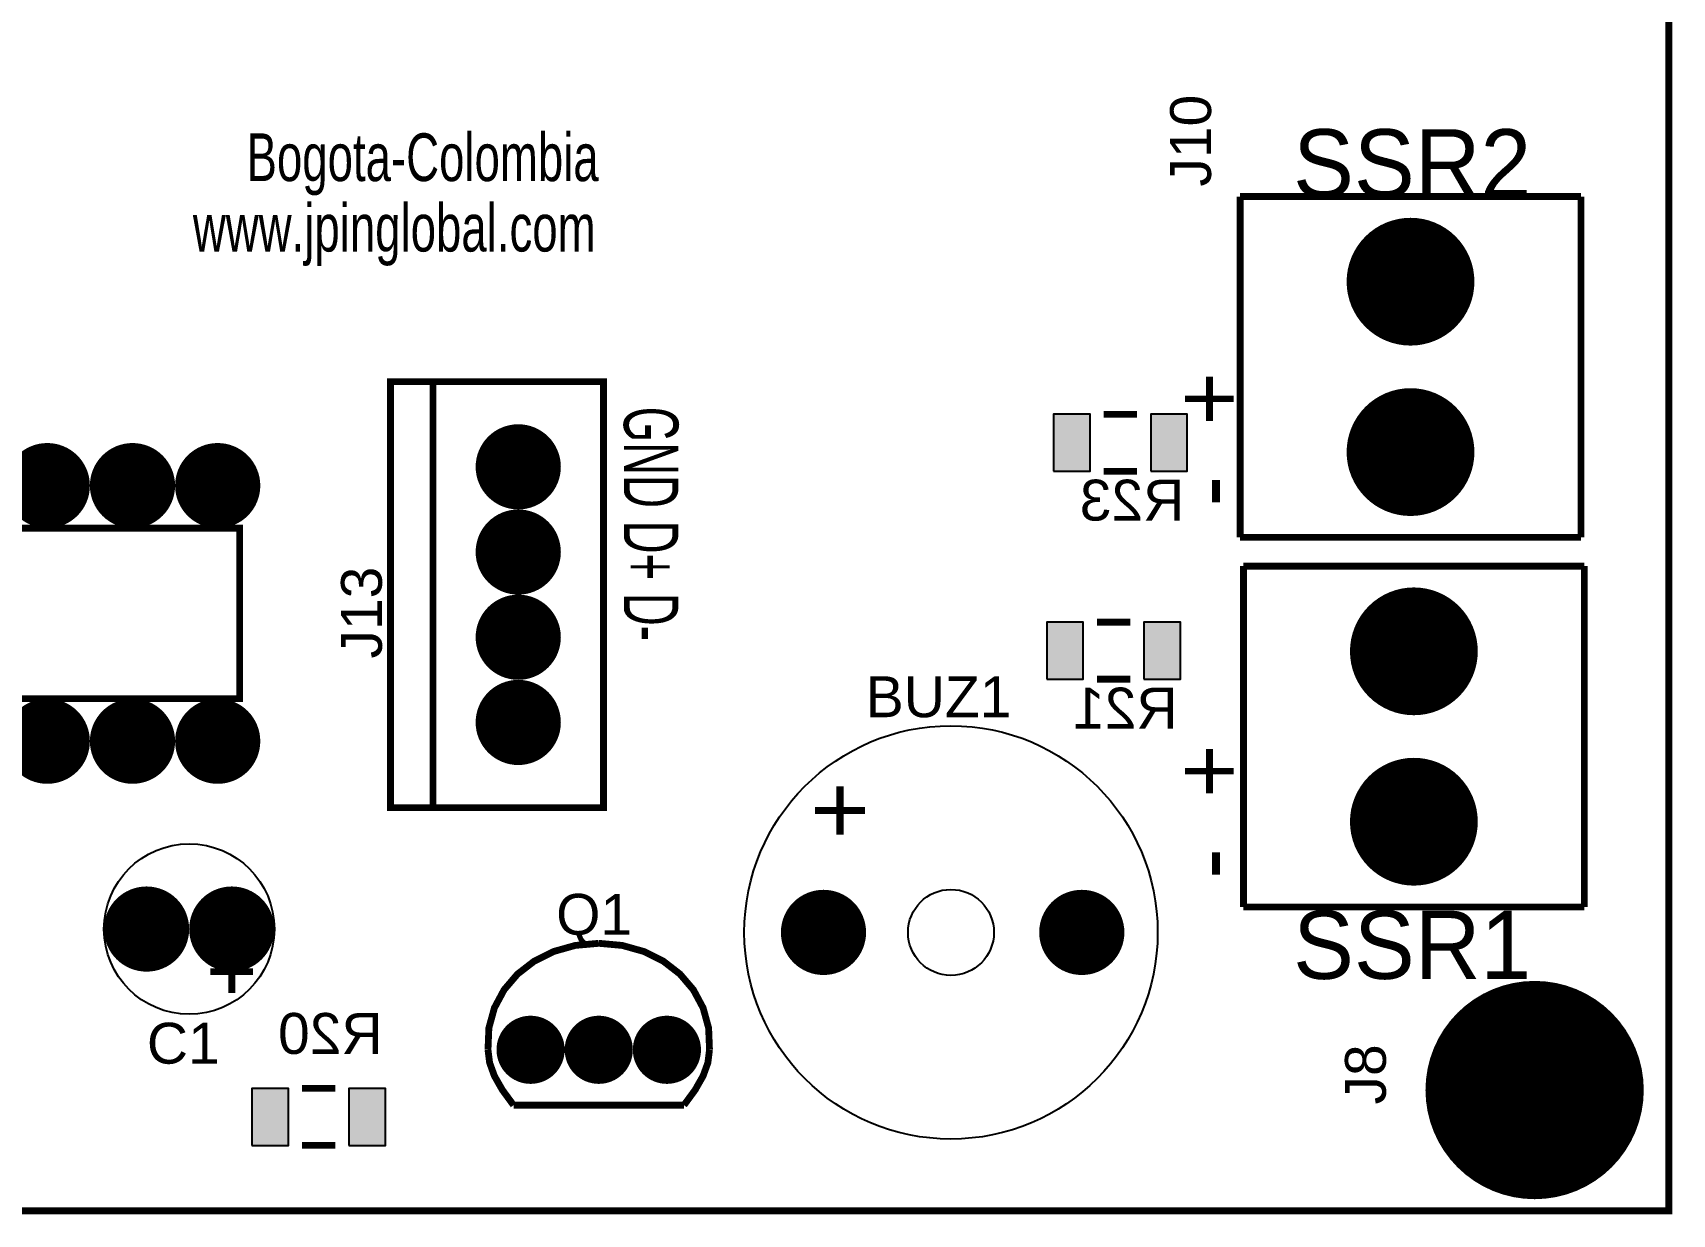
# Model space of a CAD drawing. Header units: inches. Extents: x -2.08 to 2.08, y -1.44 to 1.44.
# Drawn here: x 0.159 to 2.083, y -1.435 to -0.048 of the extents above; entities that cross this region are included whole.
import ezdxf

# ---------------------------------------------------------------- set-up
doc = ezdxf.new("R2010")
doc.units = ezdxf.units.IN
doc.layers.get('0').update_dxf_attribs({"linetype": 'CONTINUOUS'})

# ---------------------------------------------------------------- blocks, each defined once
blk = doc.blocks.new('RPAD')
blk.add_trace([(-0.5, -0.5), (-0.5, 0.5), (0.5, -0.5), (0.5, 0.5)])
blk = doc.blocks.new('EPAD')
at = {"const_width": 0.5}
blk.add_lwpolyline([(-0.25, 0, 1), (0.25, 0, 1)], format="xyb", close=True, dxfattribs=at)

msp = doc.modelspace()

# ---------------------------------------------------------------- linework, layer by layer
for points, const_width in [([(-2.07874, -1.431024), (2.07874, -1.431024), (2.07874, 1.431181), (-2.07874, 1.431181), (-2.07874, -1.431024)], 0.008), ([(-2.07874, -1.431024), (2.07874, -1.431024), (2.07874, 1.431181), (-2.07874, 1.431181), (-2.07874, -1.431024)], 0.008), ([(-2.07874, -1.431024), (2.07874, -1.431024), (2.07874, 1.431181), (-2.07874, 1.431181), (-2.07874, -1.431024)], 0.008), ([(1.975591, -0.240472), (1.575591, -0.240472)], 0.008), ([(1.575591, -0.240472), (1.575591, -0.640472)], 0.008), ([(1.975591, -0.240472), (1.575591, -0.240472)], 0.008), ([(1.575591, -0.240472), (1.575591, -0.640472)], 0.008), ([(1.975591, -0.240472), (1.575591, -0.240472)], 0.008), ([(1.575591, -0.240472), (1.575591, -0.640472)], 0.008), ([(1.975591, -0.240472), (1.975591, -0.640472)], 0.008), ([(1.975591, -0.240472), (1.975591, -0.640472)], 0.008), ([(1.975591, -0.240472), (1.975591, -0.640472)], 0.008), ([(0.578346, -0.957795), (0.828346, -0.957795), (0.828346, -0.457795), (0.578346, -0.457795), (0.578346, -0.957795)], 0.008), ([(0.578346, -0.957795), (0.828346, -0.957795), (0.828346, -0.457795), (0.578346, -0.457795), (0.578346, -0.957795)], 0.008), ([(0.578346, -0.957795), (0.828346, -0.957795), (0.828346, -0.457795), (0.578346, -0.457795), (0.578346, -0.957795)], 0.008), ([(0.628346, -0.957795), (0.628346, -0.457795)], 0.008), ([(0.628346, -0.957795), (0.628346, -0.457795)], 0.008), ([(0.628346, -0.957795), (0.628346, -0.457795)], 0.008), ([(1.415354, -0.495984), (1.454724, -0.495984)], 0.007874), ([(1.415354, -0.495984), (1.454724, -0.495984)], 0.007874), ([(1.415354, -0.495984), (1.454724, -0.495984)], 0.007874), ([(1.415354, -0.562913), (1.454724, -0.562913)], 0.007874), ([(1.415354, -0.562913), (1.454724, -0.562913)], 0.007874), ([(1.415354, -0.562913), (1.454724, -0.562913)], 0.007874), ([(-0.948622, -0.829843), (0.401378, -0.829843), (0.401378, -0.629843), (-0.948622, -0.629843)], 0.008), ([(-0.948622, -0.829843), (0.401378, -0.829843), (0.401378, -0.629843), (-0.948622, -0.629843)], 0.008), ([(-0.948622, -0.829843), (0.401378, -0.829843), (0.401378, -0.629843), (-0.948622, -0.629843)], 0.008), ([(1.975591, -0.640472), (1.575591, -0.640472)], 0.008), ([(1.975591, -0.640472), (1.575591, -0.640472)], 0.008), ([(1.975591, -0.640472), (1.575591, -0.640472)], 0.008), ([(1.579528, -0.674331), (1.979528, -0.674331)], 0.008), ([(1.579528, -1.074331), (1.579528, -0.674331)], 0.008), ([(1.579528, -0.674331), (1.979528, -0.674331)], 0.008), ([(1.579528, -1.074331), (1.579528, -0.674331)], 0.008), ([(1.579528, -0.674331), (1.979528, -0.674331)], 0.008), ([(1.579528, -1.074331), (1.579528, -0.674331)], 0.008), ([(1.979528, -1.074331), (1.979528, -0.674331)], 0.008), ([(1.979528, -1.074331), (1.979528, -0.674331)], 0.008), ([(1.979528, -1.074331), (1.979528, -0.674331)], 0.008), ([(1.40748, -0.740079), (1.44685, -0.740079)], 0.007874), ([(1.40748, -0.740079), (1.44685, -0.740079)], 0.007874), ([(1.40748, -0.740079), (1.44685, -0.740079)], 0.007874), ([(1.40748, -0.807008), (1.44685, -0.807008)], 0.007874), ([(1.40748, -0.807008), (1.44685, -0.807008)], 0.007874), ([(1.40748, -0.807008), (1.44685, -0.807008)], 0.007874), ([(1.579528, -1.074331), (1.979528, -1.074331)], 0.008), ([(1.579528, -1.074331), (1.979528, -1.074331)], 0.008), ([(1.579528, -1.074331), (1.979528, -1.074331)], 0.008), ([(0.692835, -1.242047), (0.69387, -1.216489), (0.700359, -1.192853), (0.711748, -1.171598), (0.727483, -1.15318), (0.747013, -1.138059), (0.769783, -1.126691), (0.795241, -1.119534), (0.822835, -1.117047)], 0.008), ([(0.692835, -1.242047), (0.69387, -1.216489), (0.700359, -1.192853), (0.711748, -1.171598), (0.727483, -1.15318), (0.747013, -1.138059), (0.769783, -1.126691), (0.795241, -1.119534), (0.822835, -1.117047)], 0.008), ([(0.692835, -1.242047), (0.69387, -1.216489), (0.700359, -1.192853), (0.711748, -1.171598), (0.727483, -1.15318), (0.747013, -1.138059), (0.769783, -1.126691), (0.795241, -1.119534), (0.822835, -1.117047)], 0.008), ([(0.952835, -1.242047), (0.951799, -1.216489), (0.94531, -1.192853), (0.933922, -1.171598), (0.918186, -1.15318), (0.898657, -1.138059), (0.875886, -1.126691), (0.850428, -1.119534), (0.822835, -1.117047)], 0.008), ([(0.952835, -1.242047), (0.951799, -1.216489), (0.94531, -1.192853), (0.933922, -1.171598), (0.918186, -1.15318), (0.898657, -1.138059), (0.875886, -1.126691), (0.850428, -1.119534), (0.822835, -1.117047)], 0.008), ([(0.952835, -1.242047), (0.951799, -1.216489), (0.94531, -1.192853), (0.933922, -1.171598), (0.918186, -1.15318), (0.898657, -1.138059), (0.875886, -1.126691), (0.850428, -1.119534), (0.822835, -1.117047)], 0.008), ([(0.392126, -1.175315), (0.392126, -1.125315)], 0.008), ([(0.392126, -1.175315), (0.392126, -1.125315)], 0.008), ([(0.392126, -1.175315), (0.392126, -1.125315)], 0.008), ([(0.417126, -1.150315), (0.367126, -1.150315)], 0.008), ([(0.417126, -1.150315), (0.367126, -1.150315)], 0.008), ([(0.417126, -1.150315), (0.367126, -1.150315)], 0.008), ([(0.692835, -1.242047), (0.694709, -1.257125), (0.700335, -1.272672), (0.709709, -1.289157), (0.722835, -1.307047)], 0.008), ([(0.692835, -1.242047), (0.694709, -1.257125), (0.700335, -1.272672), (0.709709, -1.289157), (0.722835, -1.307047)], 0.008), ([(0.692835, -1.242047), (0.694709, -1.257125), (0.700335, -1.272672), (0.709709, -1.289157), (0.722835, -1.307047)], 0.008), ([(0.952835, -1.242047), (0.95096, -1.257125), (0.945335, -1.272672), (0.93596, -1.289157), (0.922835, -1.307047)], 0.008), ([(0.952835, -1.242047), (0.95096, -1.257125), (0.945335, -1.272672), (0.93596, -1.289157), (0.922835, -1.307047)], 0.008), ([(0.952835, -1.242047), (0.95096, -1.257125), (0.945335, -1.272672), (0.93596, -1.289157), (0.922835, -1.307047)], 0.008), ([(0.474409, -1.287323), (0.51378, -1.287323)], 0.007874), ([(0.474409, -1.287323), (0.51378, -1.287323)], 0.007874), ([(0.474409, -1.287323), (0.51378, -1.287323)], 0.007874), ([(0.722835, -1.307047), (0.922835, -1.307047)], 0.008), ([(0.722835, -1.307047), (0.922835, -1.307047)], 0.008), ([(0.722835, -1.307047), (0.922835, -1.307047)], 0.008), ([(0.474409, -1.354252), (0.51378, -1.354252)], 0.007874), ([(0.474409, -1.354252), (0.51378, -1.354252)], 0.007874), ([(0.474409, -1.354252), (0.51378, -1.354252)], 0.007874)]:
    msp.add_lwpolyline(points, dxfattribs=dict(const_width=const_width))
for points in [[(1.356453, -0.562949), (1.399453, -0.562949), (1.399453, -0.495949), (1.356453, -0.495949), (1.356453, -0.562949)], [(1.470626, -0.562949), (1.513626, -0.562949), (1.513626, -0.495949), (1.470626, -0.495949), (1.470626, -0.562949)], [(1.348579, -0.807043), (1.391579, -0.807043), (1.391579, -0.740043), (1.348579, -0.740043), (1.348579, -0.807043)], [(1.462752, -0.807043), (1.505752, -0.807043), (1.505752, -0.740043), (1.462752, -0.740043), (1.462752, -0.807043)], [(0.415508, -1.354287), (0.458508, -1.354287), (0.458508, -1.287287), (0.415508, -1.287287), (0.415508, -1.354287)], [(0.529681, -1.354287), (0.572681, -1.354287), (0.572681, -1.287287), (0.529681, -1.287287), (0.529681, -1.354287)]]:
    msp.add_lwpolyline(points, close=True)
for centre, radius in [((1.775591, -0.340472), 0.03), ((1.775591, -0.540472), 0.03), ((0.728346, -0.557795), 0.01), ((0.175591, -0.579843), 0.01), ((0.275591, -0.579843), 0.01), ((0.375591, -0.579843), 0.01), ((0.728346, -0.657795), 0.01), ((0.728346, -0.757795), 0.01), ((1.779528, -0.774331), 0.03), ((0.728346, -0.857795), 0.01), ((1.23622, -1.104252), 0.242565), ((1.23622, -1.104252), 0.242565), ((1.23622, -1.104252), 0.242565), ((0.175591, -0.879843), 0.01), ((0.275591, -0.879843), 0.01), ((0.375591, -0.879843), 0.01), ((1.779528, -0.974331), 0.03), ((0.342126, -1.100315), 0.1), ((0.342126, -1.100315), 0.1), ((0.342126, -1.100315), 0.1), ((1.23622, -1.104252), 0.050418), ((1.23622, -1.104252), 0.050418), ((1.23622, -1.104252), 0.050418), ((0.292126, -1.100315), 0.025), ((0.392126, -1.100315), 0.025), ((1.086614, -1.104252), 0.01), ((1.389764, -1.104252), 0.01), ((0.742835, -1.242047), 0.025), ((0.822835, -1.242047), 0.025), ((0.902835, -1.242047), 0.025), ((1.92126, -1.289291), 0.01)]:
    msp.add_circle(centre, radius)

# ---------------------------------------------------------------- block references
for p, xscale, yscale in [((1.775591, -0.340472), 0.15, 0.15), ((1.775591, -0.340472), 0.12, 0.12), ((1.775591, -0.540472), 0.15, 0.15), ((1.775591, -0.540472), 0.12, 0.12), ((0.728346, -0.557795), 0.1, 0.1), ((0.728346, -0.557795), 0.08, 0.08), ((0.175591, -0.579843), 0.1, 0.1), ((0.275591, -0.579843), 0.1, 0.1), ((0.375591, -0.579843), 0.1, 0.1), ((0.175591, -0.579843), 0.08, 0.08), ((0.275591, -0.579843), 0.08, 0.08), ((0.375591, -0.579843), 0.08, 0.08), ((0.728346, -0.657795), 0.1, 0.1), ((0.728346, -0.657795), 0.08, 0.08), ((0.728346, -0.757795), 0.1, 0.1), ((1.779528, -0.774331), 0.15, 0.15), ((0.728346, -0.757795), 0.08, 0.08), ((1.779528, -0.774331), 0.12, 0.12), ((0.728346, -0.857795), 0.1, 0.1), ((0.728346, -0.857795), 0.08, 0.08), ((0.175591, -0.879843), 0.1, 0.1), ((0.175591, -0.879843), 0.08, 0.08), ((0.275591, -0.879843), 0.1, 0.1), ((0.275591, -0.879843), 0.08, 0.08), ((0.375591, -0.879843), 0.1, 0.1), ((0.375591, -0.879843), 0.08, 0.08), ((1.779528, -0.974331), 0.15, 0.15), ((1.779528, -0.974331), 0.12, 0.12), ((0.292126, -1.100315), 0.1, 0.1), ((0.392126, -1.100315), 0.1, 0.1), ((1.086614, -1.104252), 0.1, 0.1), ((1.389764, -1.104252), 0.1, 0.1), ((0.292126, -1.100315), 0.08, 0.08), ((0.392126, -1.100315), 0.08, 0.08), ((1.086614, -1.104252), 0.08, 0.08), ((1.389764, -1.104252), 0.08, 0.08), ((1.92126, -1.289291), 0.25622, 0.25622), ((1.92126, -1.289291), 0.23622, 0.23622), ((0.742835, -1.242047), 0.08, 0.08), ((0.742835, -1.242047), 0.06, 0.06), ((0.822835, -1.242047), 0.08, 0.08), ((0.822835, -1.242047), 0.06, 0.06), ((0.902835, -1.242047), 0.08, 0.08), ((0.902835, -1.242047), 0.06, 0.06)]:
    msp.add_blockref('EPAD', p, dxfattribs=dict(xscale=xscale, yscale=yscale))
at = {"xscale": 0.043, "yscale": 0.067, "rotation": 180}
for p in [(1.377953, -0.529449), (1.492126, -0.529449), (1.370079, -0.773543), (1.484252, -0.773543), (0.437008, -1.320787), (0.551181, -1.320787)]:
    msp.add_blockref('RPAD', p, dxfattribs=at)

# ---------------------------------------------------------------- texts
for s, height, rotation, width, p in [('J10', 0.048, 90, 1.041667, (1.541465, -0.228854)), ('J10', 0.048, 90, 1.041667, (1.541465, -0.228854)), ('J10', 0.048, 90, 1.041667, (1.541465, -0.228854)), ('GND D+ D-', 0.064, -90, 0.625, (0.852289, -0.487208)), ('GND D+ D-', 0.064, -90, 0.625, (0.852289, -0.487208)), ('GND D+ D-', 0.064, -90, 0.625, (0.852289, -0.487208)), ('J13', 0.048, 90, 1.041667, (0.568346, -0.782795)), ('J13', 0.048, 90, 1.041667, (0.568346, -0.782795)), ('J13', 0.048, 90, 1.041667, (0.568346, -0.782795)), ('J8', 0.048, 90, 1.041667, (1.746693, -1.30622)), ('J8', 0.048, 90, 1.041667, (1.746693, -1.30622)), ('J8', 0.048, 90, 1.041667, (1.746693, -1.30622))]:
    msp.add_text(s, height=height, rotation=rotation, dxfattribs=dict(width=width)).set_placement(p)
for s, height, width, p in [('Bogota-Colombia', 0.056, 0.714286, (0.409449, -0.22237)), ('Bogota-Colombia', 0.056, 0.714286, (0.409449, -0.22237)), ('Bogota-Colombia', 0.056, 0.714286, (0.409449, -0.22237)), ('www.jpinglobal.com', 0.056, 0.714286, (0.346457, -0.305047)), ('www.jpinglobal.com', 0.056, 0.714286, (0.346457, -0.305047)), ('www.jpinglobal.com', 0.056, 0.714286, (0.346457, -0.305047)), ('BUZ1', 0.048, 1.041667, (1.13622, -0.851687)), ('BUZ1', 0.048, 1.041667, (1.13622, -0.851687)), ('BUZ1', 0.048, 1.041667, (1.13622, -0.851687)), ('+', 0.08, 1.125, (1.070866, -0.999764)), ('+', 0.08, 1.125, (1.070866, -0.999764)), ('+', 0.08, 1.125, (1.070866, -0.999764)), ('Q1', 0.048, 1.041667, (0.772835, -1.107047)), ('Q1', 0.048, 1.041667, (0.772835, -1.107047)), ('Q1', 0.048, 1.041667, (0.772835, -1.107047)), ('C1', 0.048, 1.041667, (0.292488, -1.258315)), ('C1', 0.048, 1.041667, (0.292488, -1.258315)), ('C1', 0.048, 1.041667, (0.292488, -1.258315))]:
    msp.add_text(s, height=height, dxfattribs=dict(width=width)).set_placement(p)
for s, p in [('SSR2', (1.637795, -0.241496)), ('SSR2', (1.637795, -0.241496)), ('SSR2', (1.637795, -0.241496)), ('SSR1', (1.637795, -1.158819)), ('SSR1', (1.637795, -1.158819)), ('SSR1', (1.637795, -1.158819))]:
    msp.add_text(s, height=0.08).set_placement(p)
for p in [(1.578189, -0.604252), (1.578189, -0.604252), (1.578189, -0.604252), (1.578189, -1.04126), (1.578189, -1.04126), (1.578189, -1.04126)]:
    msp.add_text('-  +', height=0.08, rotation=90).set_placement(p)
at = {"text_generation_flag": 2, "width": 1.041667}
for s, p in [('R23', (1.510039, -0.62085)), ('R23', (1.510039, -0.62085)), ('R23', (1.510039, -0.62085)), ('R21', (1.502165, -0.864945)), ('R21', (1.502165, -0.864945)), ('R21', (1.502165, -0.864945)), ('R20', (0.569094, -1.246835)), ('R20', (0.569094, -1.246835)), ('R20', (0.569094, -1.246835))]:
    msp.add_text(s, height=0.048, dxfattribs=at).set_placement(p)

doc.saveas('drawing.dxf')
